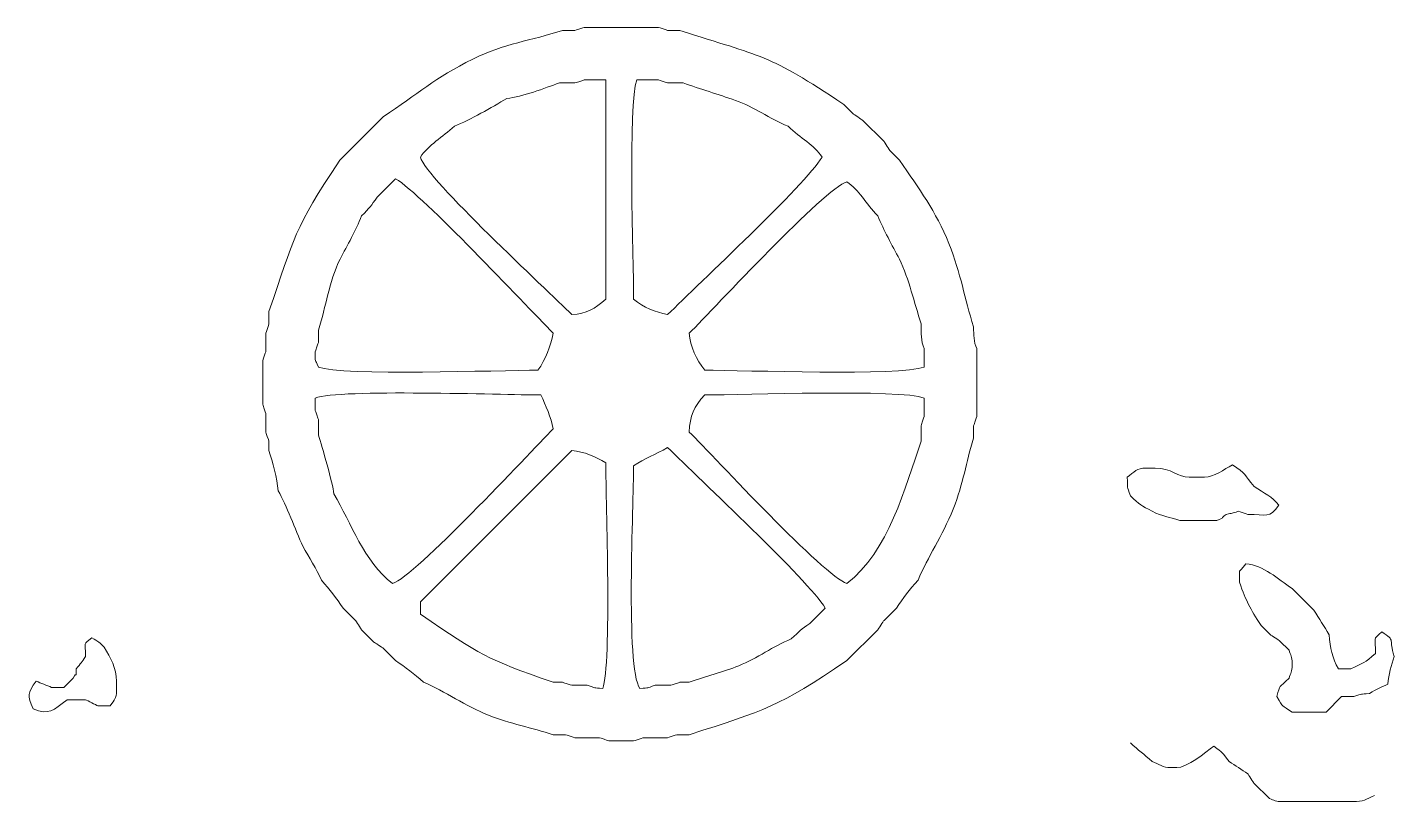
# Model space of a CAD drawing. Header units: millimetres. Extents: x -1760 to -1105, y 422 to 906.
# Drawn here: x -1666 to -1603.9, y 596.4 to 631.5 of the extents above; entities that cross this region are included whole.
import ezdxf

# ---------------------------------------------------------------- set-up
doc = ezdxf.new("R2010")
doc.units = ezdxf.units.MM
doc.header["$MEASUREMENT"] = 0
doc.layers.add('layer 1', color=7, linetype='Continuous')

msp = doc.modelspace()

# ---------------------------------------------------------------- linework, layer by layer
at = {"layer": 'layer 1', "color": 225, "lineweight": 0}
for points, knots in [([(-1623.0973, 617.9011), (-1623.5297, 619.2337), (-1623.657, 620.286), (-1624.2172, 621.6811), (-1624.2172, 621.6811), (-1624.8095, 623.1555), (-1625.5608, 624.1341), (-1626.4575, 625.4614), (-1626.4575, 625.4614), (-1626.4575, 625.4614), (-1626.8775, 625.8814), (-1626.8775, 625.8814), (-1626.8775, 625.8814), (-1626.8858, 625.898), (-1627.1423, 626.2776), (-1627.1576, 626.3012), (-1627.1576, 626.3012), (-1627.1576, 626.3012), (-1628.1376, 627.2814), (-1628.1376, 627.2814), (-1628.1376, 627.2814), (-1628.1542, 627.2897), (-1628.5338, 627.546), (-1628.5576, 627.5613), (-1628.5576, 627.5613), (-1628.5576, 627.5613), (-1628.9776, 627.9813), (-1628.9776, 627.9813), (-1628.9776, 627.9813), (-1632.4046, 630.2973), (-1632.7062, 630.1445), (-1636.3982, 631.3417), (-1636.3982, 631.3417), (-1636.3982, 631.3417), (-1636.9581, 631.3415), (-1636.9581, 631.3415), (-1636.9581, 631.3415), (-1636.9664, 631.3448), (-1637.3546, 631.4731), (-1637.3779, 631.4814), (-1637.3779, 631.4814), (-1637.3779, 631.4814), (-1638.2178, 631.4814), (-1638.2178, 631.4814), (-1638.2178, 631.4814), (-1638.2178, 631.4814), (-1639.8979, 631.4814), (-1639.8979, 631.4814), (-1639.8979, 631.4814), (-1639.8979, 631.4814), (-1640.7379, 631.4814), (-1640.7379, 631.4814), (-1640.7379, 631.4814), (-1640.7462, 631.478), (-1641.1346, 631.3501), (-1641.1579, 631.3415), (-1641.1579, 631.3415), (-1641.1579, 631.3415), (-1641.7179, 631.3417), (-1641.7179, 631.3417), (-1641.7179, 631.3417), (-1643.1375, 630.8811), (-1644.3612, 630.7497), (-1645.778, 630.044), (-1645.778, 630.044), (-1647.5175, 629.1774), (-1648.2647, 628.4845), (-1649.8384, 627.4211), (-1649.8384, 627.4211), (-1649.8384, 627.4211), (-1651.7983, 625.4612), (-1651.7983, 625.4612), (-1651.7983, 625.4612), (-1653.9073, 622.3402), (-1653.8587, 621.9524), (-1655.0182, 618.6008), (-1655.0182, 618.6008), (-1655.0182, 618.6008), (-1655.0182, 618.0408), (-1655.0182, 618.0408), (-1655.0182, 618.0408), (-1655.0232, 618.0325), (-1655.15, 617.6443), (-1655.1585, 617.6208), (-1655.1585, 617.6208), (-1655.1585, 617.6208), (-1655.1585, 616.7807), (-1655.1585, 616.7807), (-1655.1585, 616.7807), (-1655.1618, 616.7724), (-1655.29, 616.3843), (-1655.2985, 616.3607), (-1655.2985, 616.3607), (-1655.2985, 616.3607), (-1655.2985, 615.3807), (-1655.2985, 615.3807), (-1655.2985, 615.3807), (-1655.2985, 615.3807), (-1655.2985, 614.4005), (-1655.2985, 614.4005), (-1655.2985, 614.4005), (-1655.2952, 614.3922), (-1655.1669, 614.004), (-1655.1585, 613.9805), (-1655.1585, 613.9805), (-1655.1585, 613.9805), (-1655.1585, 613.1406), (-1655.1585, 613.1406), (-1655.1585, 613.1406), (-1655.1551, 613.1323), (-1655.0269, 612.744), (-1655.0182, 612.7206), (-1655.0182, 612.7206), (-1655.0182, 612.7206), (-1655.0182, 612.3006), (-1655.0182, 612.3006), (-1655.0182, 612.3006), (-1654.8547, 611.7953), (-1654.6402, 611.0243), (-1654.5984, 610.4805), (-1654.5984, 610.4805), (-1654.2188, 609.8225), (-1653.8273, 608.7108), (-1653.4784, 607.9604), (-1653.4784, 607.9604), (-1653.2013, 607.4425), (-1652.8637, 606.9534), (-1652.6384, 606.4205), (-1652.6384, 606.4205), (-1652.2548, 606.0051), (-1651.9591, 605.6056), (-1651.6582, 605.1603), (-1651.6582, 605.1603), (-1651.6582, 605.1603), (-1651.0984, 604.6004), (-1651.0984, 604.6004), (-1651.0984, 604.6004), (-1651.0901, 604.5838), (-1650.8336, 604.2041), (-1650.8183, 604.1804), (-1650.8183, 604.1804), (-1650.8183, 604.1804), (-1650.2584, 603.6204), (-1650.2584, 603.6204), (-1650.2584, 603.6204), (-1650.2418, 603.6121), (-1649.8624, 603.3558), (-1649.8384, 603.3405), (-1649.8384, 603.3405), (-1649.8384, 603.3405), (-1649.2782, 602.7806), (-1649.2782, 602.7806), (-1649.2782, 602.7806), (-1648.8332, 602.4799), (-1648.4337, 602.1841), (-1648.0181, 601.8004), (-1648.0181, 601.8004), (-1647.0617, 601.396), (-1646.0837, 600.7079), (-1645.0781, 600.3064), (-1645.0781, 600.3064), (-1644.0984, 599.9154), (-1643.1103, 599.7356), (-1642.1379, 599.4202), (-1642.1379, 599.4202), (-1642.1379, 599.4202), (-1641.578, 599.4204), (-1641.578, 599.4204), (-1641.578, 599.4204), (-1641.5697, 599.4171), (-1641.1813, 599.2887), (-1641.1579, 599.2804), (-1641.1579, 599.2804), (-1641.1579, 599.2804), (-1640.0378, 599.2804), (-1640.0378, 599.2804), (-1640.0378, 599.2804), (-1640.0295, 599.277), (-1639.6413, 599.1486), (-1639.6178, 599.1401), (-1639.6178, 599.1401), (-1639.6178, 599.1401), (-1638.4978, 599.1403), (-1638.4978, 599.1403), (-1638.4978, 599.1403), (-1638.4895, 599.1437), (-1638.1011, 599.2719), (-1638.0778, 599.2802), (-1638.0778, 599.2802), (-1638.0778, 599.2802), (-1636.9575, 599.2802), (-1636.9575, 599.2802), (-1636.9575, 599.2802), (-1636.9492, 599.2835), (-1636.5608, 599.412), (-1636.5376, 599.4202), (-1636.5376, 599.4202), (-1636.5376, 599.4202), (-1635.9777, 599.4204), (-1635.9777, 599.4204), (-1635.9777, 599.4204), (-1632.5221, 600.5407), (-1631.9769, 600.6588), (-1628.8372, 602.7806), (-1628.8372, 602.7806), (-1628.8372, 602.7806), (-1627.4372, 604.1806), (-1627.4372, 604.1806), (-1627.4372, 604.1806), (-1627.4289, 604.1972), (-1627.1724, 604.5766), (-1627.1574, 604.6006), (-1627.1574, 604.6006), (-1627.1574, 604.6006), (-1626.5972, 605.1604), (-1626.5972, 605.1604), (-1626.5972, 605.1604), (-1626.2965, 605.6056), (-1626.0007, 606.0053), (-1625.617, 606.4205), (-1625.617, 606.4205), (-1625.1607, 607.4995), (-1624.5231, 608.4042), (-1624.0285, 609.6407), (-1624.0285, 609.6407), (-1623.5417, 610.8581), (-1623.4667, 611.7205), (-1623.097, 612.8612), (-1623.097, 612.8612), (-1623.097, 612.8612), (-1623.0968, 613.421), (-1623.0968, 613.421), (-1623.0968, 613.421), (-1623.0935, 613.4293), (-1622.9656, 613.8177), (-1622.9569, 613.841), (-1622.9569, 613.841), (-1622.9569, 613.841), (-1622.9569, 614.681), (-1622.9569, 614.681), (-1622.9569, 614.681), (-1622.9569, 614.681), (-1622.9569, 616.0811), (-1622.9569, 616.0811), (-1622.9569, 616.0811), (-1622.9569, 616.0811), (-1622.9571, 616.9211), (-1622.9571, 616.9211), (-1622.9571, 616.9211), (-1623.0995, 617.2345), (-1623.0968, 617.5236), (-1623.0968, 617.9013), (-1623.0968, 617.9013), (-1623.0968, 617.9013), (-1623.0973, 617.9011), (-1623.0973, 617.9011)], [0, 0, 0, 0, 0.0153846, 0.0153846, 0.0153846, 0.0153846, 0.0307692, 0.0307692, 0.0307692, 0.0307692, 0.0461538, 0.0461538, 0.0461538, 0.0461538, 0.0615385, 0.0615385, 0.0615385, 0.0615385, 0.0769231, 0.0769231, 0.0769231, 0.0769231, 0.0923077, 0.0923077, 0.0923077, 0.0923077, 0.1076923, 0.1076923, 0.1076923, 0.1076923, 0.1230769, 0.1230769, 0.1230769, 0.1230769, 0.1384615, 0.1384615, 0.1384615, 0.1384615, 0.1538462, 0.1538462, 0.1538462, 0.1538462, 0.1692308, 0.1692308, 0.1692308, 0.1692308, 0.1846154, 0.1846154, 0.1846154, 0.1846154, 0.2, 0.2, 0.2, 0.2, 0.2153846, 0.2153846, 0.2153846, 0.2153846, 0.2307692, 0.2307692, 0.2307692, 0.2307692, 0.2461538, 0.2461538, 0.2461538, 0.2461538, 0.2615385, 0.2615385, 0.2615385, 0.2615385, 0.2769231, 0.2769231, 0.2769231, 0.2769231, 0.2923077, 0.2923077, 0.2923077, 0.2923077, 0.3076923, 0.3076923, 0.3076923, 0.3076923, 0.3230769, 0.3230769, 0.3230769, 0.3230769, 0.3384615, 0.3384615, 0.3384615, 0.3384615, 0.3538462, 0.3538462, 0.3538462, 0.3538462, 0.3692308, 0.3692308, 0.3692308, 0.3692308, 0.3846154, 0.3846154, 0.3846154, 0.3846154, 0.4, 0.4, 0.4, 0.4, 0.4153846, 0.4153846, 0.4153846, 0.4153846, 0.4307692, 0.4307692, 0.4307692, 0.4307692, 0.4461538, 0.4461538, 0.4461538, 0.4461538, 0.4615385, 0.4615385, 0.4615385, 0.4615385, 0.4769231, 0.4769231, 0.4769231, 0.4769231, 0.4923077, 0.4923077, 0.4923077, 0.4923077, 0.5076923, 0.5076923, 0.5076923, 0.5076923, 0.5230769, 0.5230769, 0.5230769, 0.5230769, 0.5384615, 0.5384615, 0.5384615, 0.5384615, 0.5538462, 0.5538462, 0.5538462, 0.5538462, 0.5692308, 0.5692308, 0.5692308, 0.5692308, 0.5846154, 0.5846154, 0.5846154, 0.5846154, 0.6, 0.6, 0.6, 0.6, 0.6153846, 0.6153846, 0.6153846, 0.6153846, 0.6307692, 0.6307692, 0.6307692, 0.6307692, 0.6461538, 0.6461538, 0.6461538, 0.6461538, 0.6615385, 0.6615385, 0.6615385, 0.6615385, 0.6769231, 0.6769231, 0.6769231, 0.6769231, 0.6923077, 0.6923077, 0.6923077, 0.6923077, 0.7076923, 0.7076923, 0.7076923, 0.7076923, 0.7230769, 0.7230769, 0.7230769, 0.7230769, 0.7384615, 0.7384615, 0.7384615, 0.7384615, 0.7538462, 0.7538462, 0.7538462, 0.7538462, 0.7692308, 0.7692308, 0.7692308, 0.7692308, 0.7846154, 0.7846154, 0.7846154, 0.7846154, 0.8, 0.8, 0.8, 0.8, 0.8153846, 0.8153846, 0.8153846, 0.8153846, 0.8307692, 0.8307692, 0.8307692, 0.8307692, 0.8461538, 0.8461538, 0.8461538, 0.8461538, 0.8615385, 0.8615385, 0.8615385, 0.8615385, 0.8769231, 0.8769231, 0.8769231, 0.8769231, 0.8923077, 0.8923077, 0.8923077, 0.8923077, 0.9076923, 0.9076923, 0.9076923, 0.9076923, 0.9230769, 0.9230769, 0.9230769, 0.9230769, 0.9384615, 0.9384615, 0.9384615, 0.9384615, 0.9538462, 0.9538462, 0.9538462, 0.9538462, 0.9692308, 0.9692308, 0.9692308, 0.9692308, 1, 1, 1, 1]), ([(-1639.7577, 629.1015), (-1640.0383, 629.1195), (-1640.3198, 629.1017), (-1640.7379, 629.1015), (-1640.7379, 629.1015), (-1640.7462, 629.0982), (-1641.1346, 628.9701), (-1641.1579, 628.9617), (-1641.1579, 628.9617), (-1641.1579, 628.9617), (-1641.8579, 628.9615), (-1641.8579, 628.9615), (-1641.8579, 628.9615), (-1642.5127, 628.735), (-1643.5606, 628.3136), (-1644.2379, 628.2617), (-1644.2379, 628.2617), (-1644.931, 627.8465), (-1645.8866, 627.2948), (-1646.6179, 627.0016), (-1646.6179, 627.0016), (-1647.1593, 626.5019), (-1647.793, 626.1522), (-1648.1582, 625.6013), (-1648.1582, 625.6013), (-1647.8696, 624.5976), (-1642.4518, 619.6152), (-1641.2977, 618.4609), (-1641.2977, 618.4609), (-1640.629, 618.5124), (-1640.2588, 618.7095), (-1639.7575, 619.161), (-1639.7575, 619.161), (-1639.7575, 619.161), (-1639.7575, 629.1015), (-1639.7575, 629.1015), (-1639.7575, 629.1015), (-1639.7575, 629.1015), (-1639.7577, 629.1015), (-1639.7577, 629.1015)], [0, 0, 0, 0, 0.0909091, 0.0909091, 0.0909091, 0.0909091, 0.1818182, 0.1818182, 0.1818182, 0.1818182, 0.2727273, 0.2727273, 0.2727273, 0.2727273, 0.3636364, 0.3636364, 0.3636364, 0.3636364, 0.4545455, 0.4545455, 0.4545455, 0.4545455, 0.5454545, 0.5454545, 0.5454545, 0.5454545, 0.6363636, 0.6363636, 0.6363636, 0.6363636, 0.7272727, 0.7272727, 0.7272727, 0.7272727, 0.8181818, 0.8181818, 0.8181818, 0.8181818, 1, 1, 1, 1]), ([(-1631.4978, 627.0015), (-1632.3633, 627.3488), (-1633.0274, 627.876), (-1633.878, 628.1695), (-1633.878, 628.1695), (-1634.686, 628.4482), (-1635.466, 628.6877), (-1636.258, 628.9618), (-1636.258, 628.9618), (-1636.258, 628.9618), (-1636.9579, 628.9617), (-1636.9579, 628.9617), (-1636.9579, 628.9617), (-1636.9662, 628.965), (-1637.3546, 629.0934), (-1637.3779, 629.1019), (-1637.3779, 629.1019), (-1637.7959, 629.1019), (-1638.0776, 629.1195), (-1638.3581, 629.1017), (-1638.3581, 629.1017), (-1638.7662, 628.0503), (-1638.4981, 620.8771), (-1638.4981, 619.1612), (-1638.4981, 619.1612), (-1638.0185, 618.7827), (-1637.5393, 618.5835), (-1636.9579, 618.4611), (-1636.9579, 618.4611), (-1635.5411, 619.8779), (-1630.7369, 624.328), (-1629.9576, 625.6015), (-1629.9576, 625.6015), (-1630.3236, 626.1539), (-1630.9332, 626.4495), (-1631.4976, 627.0016), (-1631.4976, 627.0016), (-1631.4976, 627.0016), (-1631.4978, 627.0015), (-1631.4978, 627.0015)], [0, 0, 0, 0, 0.0909091, 0.0909091, 0.0909091, 0.0909091, 0.1818182, 0.1818182, 0.1818182, 0.1818182, 0.2727273, 0.2727273, 0.2727273, 0.2727273, 0.3636364, 0.3636364, 0.3636364, 0.3636364, 0.4545455, 0.4545455, 0.4545455, 0.4545455, 0.5454545, 0.5454545, 0.5454545, 0.5454545, 0.6363636, 0.6363636, 0.6363636, 0.6363636, 0.7272727, 0.7272727, 0.7272727, 0.7272727, 0.8181818, 0.8181818, 0.8181818, 0.8181818, 1, 1, 1, 1]), ([(-1642.1373, 617.6208), (-1643.5541, 619.0377), (-1648.004, 623.8422), (-1649.2775, 624.6213), (-1649.2775, 624.6213), (-1649.2775, 624.6213), (-1650.1176, 623.7813), (-1650.1176, 623.7813), (-1650.1176, 623.7813), (-1650.3835, 623.388), (-1650.4574, 623.3095), (-1650.8176, 622.9412), (-1650.8176, 622.9412), (-1651.0895, 622.2632), (-1651.4511, 621.6287), (-1651.7977, 620.981), (-1651.7977, 620.981), (-1652.3094, 619.8805), (-1652.4183, 618.8691), (-1652.7779, 617.7609), (-1652.7779, 617.7609), (-1652.7779, 617.7609), (-1652.7779, 617.2008), (-1652.7779, 617.2008), (-1652.7779, 617.2008), (-1652.7813, 617.1925), (-1652.9093, 616.8043), (-1652.918, 616.7809), (-1652.918, 616.7809), (-1652.9178, 616.2184), (-1652.9421, 616.5039), (-1652.7779, 616.0809), (-1652.7779, 616.0809), (-1651.7265, 615.6728), (-1644.5533, 615.9409), (-1642.8371, 615.9411), (-1642.8371, 615.9411), (-1642.4723, 616.4381), (-1642.2622, 617.0276), (-1642.1373, 617.621), (-1642.1373, 617.621), (-1642.1373, 617.621), (-1642.1373, 617.6208), (-1642.1373, 617.6208)], [0, 0, 0, 0, 0.0833333, 0.0833333, 0.0833333, 0.0833333, 0.1666667, 0.1666667, 0.1666667, 0.1666667, 0.25, 0.25, 0.25, 0.25, 0.3333333, 0.3333333, 0.3333333, 0.3333333, 0.4166667, 0.4166667, 0.4166667, 0.4166667, 0.5, 0.5, 0.5, 0.5, 0.5833333, 0.5833333, 0.5833333, 0.5833333, 0.6666667, 0.6666667, 0.6666667, 0.6666667, 0.75, 0.75, 0.75, 0.75, 0.8333333, 0.8333333, 0.8333333, 0.8333333, 1, 1, 1, 1]), ([(-1625.477, 618.0408), (-1625.7943, 619.021), (-1626.0215, 620.0451), (-1626.4568, 620.9812), (-1626.4568, 620.9812), (-1626.8031, 621.6287), (-1627.165, 622.2633), (-1627.437, 622.9412), (-1627.437, 622.9412), (-1627.9889, 623.5058), (-1628.2847, 624.1152), (-1628.8368, 624.4812), (-1628.8368, 624.4812), (-1629.8406, 624.1927), (-1634.8229, 618.7753), (-1635.9774, 617.6208), (-1635.9774, 617.6208), (-1635.9292, 616.9925), (-1635.6637, 616.4307), (-1635.2773, 615.9409), (-1635.2773, 615.9409), (-1633.5615, 615.9409), (-1626.3882, 615.6726), (-1625.3368, 616.0808), (-1625.3368, 616.0808), (-1625.3368, 616.0808), (-1625.3368, 616.9207), (-1625.3368, 616.9207), (-1625.3368, 616.9207), (-1625.4948, 617.2686), (-1625.4768, 617.624), (-1625.477, 618.0408)], [0, 0, 0, 0, 0.1111111, 0.1111111, 0.1111111, 0.1111111, 0.2222222, 0.2222222, 0.2222222, 0.2222222, 0.3333333, 0.3333333, 0.3333333, 0.3333333, 0.4444444, 0.4444444, 0.4444444, 0.4444444, 0.5555556, 0.5555556, 0.5555556, 0.5555556, 0.6666667, 0.6666667, 0.6666667, 0.6666667, 0.7777778, 0.7777778, 0.7777778, 0.7777778, 1, 1, 1, 1]), ([(-1642.6979, 614.8208), (-1644.45, 614.8207), (-1651.8519, 615.0946), (-1652.9183, 614.6806), (-1652.9183, 614.6806), (-1652.9183, 614.6806), (-1652.9185, 614.1209), (-1652.9185, 614.1209), (-1652.9185, 614.1209), (-1652.9152, 614.1126), (-1652.7867, 613.7242), (-1652.7785, 613.7008), (-1652.7785, 613.7008), (-1652.7785, 613.7008), (-1652.7785, 613.0009), (-1652.7785, 613.0009), (-1652.7785, 613.0009), (-1652.6148, 612.4964), (-1652.1129, 610.7909), (-1652.0784, 610.3406), (-1652.0784, 610.3406), (-1651.2767, 609.002), (-1650.7241, 607.2654), (-1649.4183, 606.2803), (-1649.4183, 606.2803), (-1648.406, 606.5715), (-1643.3082, 612.1105), (-1642.1379, 613.2808), (-1642.1379, 613.2808), (-1642.2451, 613.7905), (-1642.4802, 614.3525), (-1642.6979, 614.821), (-1642.6979, 614.821), (-1642.6979, 614.821), (-1642.6979, 614.8208), (-1642.6979, 614.8208)], [0, 0, 0, 0, 0.1, 0.1, 0.1, 0.1, 0.2, 0.2, 0.2, 0.2, 0.3, 0.3, 0.3, 0.3, 0.4, 0.4, 0.4, 0.4, 0.5, 0.5, 0.5, 0.5, 0.6, 0.6, 0.6, 0.6, 0.7, 0.7, 0.7, 0.7, 0.8, 0.8, 0.8, 0.8, 1, 1, 1, 1]), ([(-1625.3364, 614.6806), (-1626.3879, 615.0888), (-1633.5608, 614.8208), (-1635.2769, 614.8207), (-1635.2769, 614.8207), (-1635.7675, 614.2767), (-1635.9608, 613.88), (-1635.977, 613.1407), (-1635.977, 613.1407), (-1634.8225, 611.9865), (-1629.8401, 606.5689), (-1628.8365, 606.2803), (-1628.8365, 606.2803), (-1626.9662, 607.6912), (-1626.1954, 610.6426), (-1625.4766, 612.7208), (-1625.4766, 612.7208), (-1625.4766, 612.7208), (-1625.4765, 613.4207), (-1625.4765, 613.4207), (-1625.4765, 613.4207), (-1625.4731, 613.429), (-1625.3449, 613.8174), (-1625.3364, 613.8406), (-1625.3364, 613.8406), (-1625.3364, 613.8406), (-1625.3364, 614.6806), (-1625.3364, 614.6806)], [0, 0, 0, 0, 0.125, 0.125, 0.125, 0.125, 0.25, 0.25, 0.25, 0.25, 0.375, 0.375, 0.375, 0.375, 0.5, 0.5, 0.5, 0.5, 0.625, 0.625, 0.625, 0.625, 0.75, 0.75, 0.75, 0.75, 1, 1, 1, 1]), ([(-1639.7577, 611.7407), (-1640.2341, 612.0157), (-1640.7254, 612.2567), (-1641.2979, 612.3008), (-1641.2979, 612.3008), (-1641.2979, 612.3008), (-1648.1583, 605.4404), (-1648.1583, 605.4404), (-1648.1583, 605.4404), (-1648.1583, 605.4404), (-1648.1583, 604.8805), (-1648.1583, 604.8805), (-1648.1583, 604.8805), (-1645.3922, 603.0113), (-1645.2277, 602.8695), (-1642.1379, 601.8001), (-1642.1379, 601.8001), (-1642.1379, 601.8001), (-1641.7179, 601.8002), (-1641.7179, 601.8002), (-1641.7179, 601.8002), (-1641.7096, 601.7969), (-1641.3215, 601.6685), (-1641.2979, 601.6602), (-1641.2979, 601.6602), (-1641.2979, 601.6602), (-1640.598, 601.66), (-1640.598, 601.66), (-1640.598, 601.66), (-1640.1868, 601.524), (-1640.3403, 601.554), (-1639.8979, 601.5203), (-1639.8979, 601.5203), (-1639.4839, 602.5866), (-1639.7579, 609.9889), (-1639.7579, 611.7407), (-1639.7579, 611.7407), (-1639.7579, 611.7407), (-1639.7577, 611.7407), (-1639.7577, 611.7407)], [0, 0, 0, 0, 0.0909091, 0.0909091, 0.0909091, 0.0909091, 0.1818182, 0.1818182, 0.1818182, 0.1818182, 0.2727273, 0.2727273, 0.2727273, 0.2727273, 0.3636364, 0.3636364, 0.3636364, 0.3636364, 0.4545455, 0.4545455, 0.4545455, 0.4545455, 0.5454545, 0.5454545, 0.5454545, 0.5454545, 0.6363636, 0.6363636, 0.6363636, 0.6363636, 0.7272727, 0.7272727, 0.7272727, 0.7272727, 0.8181818, 0.8181818, 0.8181818, 0.8181818, 1, 1, 1, 1]), ([(-1636.9581, 612.4407), (-1637.511, 612.1096), (-1637.9977, 611.9681), (-1638.4983, 611.6007), (-1638.4983, 611.6007), (-1638.4983, 609.9153), (-1638.8724, 602.4381), (-1638.2182, 601.52), (-1638.2182, 601.52), (-1637.7375, 601.5577), (-1637.9658, 601.515), (-1637.5183, 601.66), (-1637.5183, 601.66), (-1637.5183, 601.66), (-1636.8184, 601.6598), (-1636.8184, 601.6598), (-1636.8184, 601.6598), (-1636.8101, 601.6632), (-1636.4217, 601.7916), (-1636.3984, 601.8001), (-1636.3984, 601.8001), (-1636.3984, 601.8001), (-1635.9784, 601.8001), (-1635.9784, 601.8001), (-1635.9784, 601.8001), (-1635.2582, 602.0491), (-1634.4481, 602.2627), (-1633.7383, 602.5462), (-1633.7383, 602.5462), (-1632.8863, 602.8863), (-1632.1813, 603.4301), (-1631.3583, 603.7601), (-1631.3583, 603.7601), (-1630.9898, 604.1203), (-1630.9115, 604.1944), (-1630.5183, 604.46), (-1630.5183, 604.46), (-1630.5183, 604.46), (-1629.8182, 605.1601), (-1629.8182, 605.1601), (-1629.8182, 605.1601), (-1630.6078, 606.4504), (-1635.5194, 611.001), (-1636.9586, 612.4403), (-1636.9586, 612.4403), (-1636.9586, 612.4403), (-1636.9581, 612.4407), (-1636.9581, 612.4407)], [0, 0, 0, 0, 0.0769231, 0.0769231, 0.0769231, 0.0769231, 0.1538462, 0.1538462, 0.1538462, 0.1538462, 0.2307692, 0.2307692, 0.2307692, 0.2307692, 0.3076923, 0.3076923, 0.3076923, 0.3076923, 0.3846154, 0.3846154, 0.3846154, 0.3846154, 0.4615385, 0.4615385, 0.4615385, 0.4615385, 0.5384615, 0.5384615, 0.5384615, 0.5384615, 0.6153846, 0.6153846, 0.6153846, 0.6153846, 0.6923077, 0.6923077, 0.6923077, 0.6923077, 0.7692308, 0.7692308, 0.7692308, 0.7692308, 0.8461538, 0.8461538, 0.8461538, 0.8461538, 1, 1, 1, 1]), ([(-1610.3985, 610.6674), (-1610.8329, 611.2028), (-1610.762, 611.27), (-1611.3787, 611.6474), (-1611.3787, 611.6474), (-1611.7373, 611.4557), (-1612.2326, 611.0874), (-1612.6386, 611.0874), (-1612.6386, 611.0874), (-1612.6386, 611.0874), (-1613.3385, 611.0876), (-1613.3385, 611.0876), (-1613.3385, 611.0876), (-1613.8319, 611.0874), (-1614.154, 611.5076), (-1614.8787, 611.5076), (-1614.8787, 611.5076), (-1614.8787, 611.5076), (-1615.2987, 611.5074), (-1615.2987, 611.5074), (-1615.2987, 611.5074), (-1615.7145, 611.5074), (-1615.8293, 611.3317), (-1616.1389, 611.0876), (-1616.1389, 611.0876), (-1616.1272, 610.5371), (-1616.1588, 610.742), (-1615.9986, 610.2476), (-1615.9986, 610.2476), (-1615.5577, 609.8407), (-1615.5123, 609.8118), (-1615.0184, 609.5475), (-1615.0184, 609.5475), (-1614.5126, 609.3122), (-1614.2667, 609.2923), (-1613.7583, 609.1276), (-1613.7583, 609.1276), (-1613.7583, 609.1276), (-1612.0782, 609.1277), (-1612.0782, 609.1277), (-1612.0782, 609.1277), (-1611.7357, 609.2837), (-1611.9421, 609.1833), (-1611.6583, 609.4077), (-1611.6583, 609.4077), (-1611.3575, 609.4708), (-1611.4175, 609.4419), (-1611.0984, 609.5475), (-1611.0984, 609.5475), (-1611.0901, 609.5442), (-1610.7017, 609.4161), (-1610.6784, 609.4077), (-1610.6784, 609.4077), (-1609.8326, 609.4075), (-1609.7076, 609.1951), (-1609.2783, 609.8276), (-1609.2783, 609.8276), (-1609.5852, 610.2235), (-1609.9233, 610.3572), (-1610.3983, 610.6676), (-1610.3983, 610.6676), (-1610.3983, 610.6676), (-1610.3985, 610.6674), (-1610.3985, 610.6674)], [0, 0, 0, 0, 0.0588235, 0.0588235, 0.0588235, 0.0588235, 0.1176471, 0.1176471, 0.1176471, 0.1176471, 0.1764706, 0.1764706, 0.1764706, 0.1764706, 0.2352941, 0.2352941, 0.2352941, 0.2352941, 0.2941176, 0.2941176, 0.2941176, 0.2941176, 0.3529412, 0.3529412, 0.3529412, 0.3529412, 0.4117647, 0.4117647, 0.4117647, 0.4117647, 0.4705882, 0.4705882, 0.4705882, 0.4705882, 0.5294118, 0.5294118, 0.5294118, 0.5294118, 0.5882353, 0.5882353, 0.5882353, 0.5882353, 0.6470588, 0.6470588, 0.6470588, 0.6470588, 0.7058824, 0.7058824, 0.7058824, 0.7058824, 0.7647059, 0.7647059, 0.7647059, 0.7647059, 0.8235294, 0.8235294, 0.8235294, 0.8235294, 0.8823529, 0.8823529, 0.8823529, 0.8823529, 1, 1, 1, 1]), ([(-1604.6114, 604.0871), (-1605.0471, 603.7128), (-1604.8915, 603.8396), (-1604.8917, 603.1069), (-1604.8917, 603.1069), (-1605.3965, 602.6517), (-1605.4533, 602.6936), (-1606.0116, 602.407), (-1606.0116, 602.407), (-1606.0116, 602.407), (-1606.5716, 602.4072), (-1606.5716, 602.4072), (-1606.5716, 602.4072), (-1606.8612, 602.909), (-1606.9455, 603.3473), (-1606.9916, 603.9472), (-1606.9916, 603.9472), (-1607.2256, 604.3383), (-1607.4382, 604.6799), (-1607.6915, 605.0673), (-1607.6915, 605.0673), (-1607.6915, 605.0673), (-1608.6717, 606.0475), (-1608.6717, 606.0475), (-1608.6717, 606.0475), (-1609.3305, 606.4782), (-1609.9543, 607.1046), (-1610.7717, 607.1675), (-1610.7717, 607.1675), (-1611.1554, 606.6292), (-1611.0354, 607.0794), (-1611.0517, 606.3276), (-1611.0517, 606.3276), (-1610.746, 605.4434), (-1610.5929, 605.1645), (-1610.0715, 604.3672), (-1610.0715, 604.3672), (-1610.0715, 604.3672), (-1609.6517, 603.9474), (-1609.6517, 603.9474), (-1609.6517, 603.9474), (-1609.6351, 603.9391), (-1609.2553, 603.6825), (-1609.2315, 603.6675), (-1609.2315, 603.6675), (-1609.2315, 603.6675), (-1608.8115, 603.2473), (-1608.8115, 603.2473), (-1608.8115, 603.2473), (-1608.7382, 603.0429), (-1608.6718, 602.9279), (-1608.6718, 602.6873), (-1608.6718, 602.6873), (-1608.6718, 602.6873), (-1608.6717, 602.5474), (-1608.6717, 602.5474), (-1608.6717, 602.5474), (-1608.6717, 602.3037), (-1608.7424, 602.1962), (-1608.8115, 601.9874), (-1608.8115, 601.9874), (-1609.2985, 601.4896), (-1609.1994, 601.7459), (-1609.3716, 601.1474), (-1609.3716, 601.1474), (-1609.037, 600.6121), (-1609.1797, 600.7906), (-1608.6717, 600.4473), (-1608.6717, 600.4473), (-1608.6717, 600.4473), (-1607.1314, 600.4473), (-1607.1314, 600.4473), (-1607.1314, 600.4473), (-1607.1314, 600.4473), (-1606.4315, 601.1474), (-1606.4315, 601.1474), (-1606.4315, 601.1474), (-1606.4315, 601.1474), (-1605.8715, 601.1473), (-1605.8715, 601.1473), (-1605.8715, 601.1473), (-1605.4605, 601.2834), (-1605.614, 601.2534), (-1605.1716, 601.2875), (-1605.1716, 601.2875), (-1604.8204, 601.4977), (-1604.7073, 601.5567), (-1604.3316, 601.7075), (-1604.3316, 601.7075), (-1604.2962, 602.1687), (-1604.1865, 602.5518), (-1604.0517, 602.9676), (-1604.0517, 602.9676), (-1604.3189, 603.7913), (-1603.9395, 603.6311), (-1604.6116, 604.0876), (-1604.6116, 604.0876), (-1604.6116, 604.0876), (-1604.6114, 604.0871), (-1604.6114, 604.0871)], [0, 0, 0, 0, 0.0384615, 0.0384615, 0.0384615, 0.0384615, 0.0769231, 0.0769231, 0.0769231, 0.0769231, 0.1153846, 0.1153846, 0.1153846, 0.1153846, 0.1538462, 0.1538462, 0.1538462, 0.1538462, 0.1923077, 0.1923077, 0.1923077, 0.1923077, 0.2307692, 0.2307692, 0.2307692, 0.2307692, 0.2692308, 0.2692308, 0.2692308, 0.2692308, 0.3076923, 0.3076923, 0.3076923, 0.3076923, 0.3461538, 0.3461538, 0.3461538, 0.3461538, 0.3846154, 0.3846154, 0.3846154, 0.3846154, 0.4230769, 0.4230769, 0.4230769, 0.4230769, 0.4615385, 0.4615385, 0.4615385, 0.4615385, 0.5, 0.5, 0.5, 0.5, 0.5384615, 0.5384615, 0.5384615, 0.5384615, 0.5769231, 0.5769231, 0.5769231, 0.5769231, 0.6153846, 0.6153846, 0.6153846, 0.6153846, 0.6538462, 0.6538462, 0.6538462, 0.6538462, 0.6923077, 0.6923077, 0.6923077, 0.6923077, 0.7307692, 0.7307692, 0.7307692, 0.7307692, 0.7692308, 0.7692308, 0.7692308, 0.7692308, 0.8076923, 0.8076923, 0.8076923, 0.8076923, 0.8461538, 0.8461538, 0.8461538, 0.8461538, 0.8846154, 0.8846154, 0.8846154, 0.8846154, 0.9230769, 0.9230769, 0.9230769, 0.9230769, 1, 1, 1, 1]), ([(-1662.4814, 603.387), (-1662.8098, 603.7149), (-1662.7181, 603.6117), (-1663.0416, 603.8068), (-1663.0416, 603.8068), (-1663.4534, 603.4532), (-1663.3215, 603.7008), (-1663.3215, 602.9669), (-1663.3215, 602.9669), (-1663.4912, 602.7019), (-1663.537, 602.6607), (-1663.7415, 602.407), (-1663.7415, 602.407), (-1663.7415, 601.8491), (-1663.718, 602.3664), (-1663.8815, 601.987), (-1663.8815, 601.987), (-1663.8815, 601.987), (-1664.3015, 601.5669), (-1664.3015, 601.5669), (-1664.3015, 601.5669), (-1664.3015, 601.5669), (-1664.8615, 601.5671), (-1664.8615, 601.5671), (-1664.8615, 601.5671), (-1665.0914, 601.6611), (-1665.3309, 601.7544), (-1665.5615, 601.8468), (-1665.5615, 601.8468), (-1665.9574, 601.2912), (-1665.9476, 601.2213), (-1665.7015, 600.5867), (-1665.7015, 600.5867), (-1664.9677, 600.3022), (-1664.7797, 600.5188), (-1664.1613, 601.0067), (-1664.1613, 601.0067), (-1664.1613, 601.0067), (-1663.3213, 601.0069), (-1663.3213, 601.0069), (-1663.3213, 601.0069), (-1663.2321, 600.9561), (-1662.8583, 600.7777), (-1662.7615, 600.7267), (-1662.7615, 600.7267), (-1662.7615, 600.7267), (-1662.2014, 600.7269), (-1662.2014, 600.7269), (-1662.2014, 600.7269), (-1662.0152, 601.0423), (-1661.9215, 601.0257), (-1661.9215, 601.4268), (-1661.9215, 601.4268), (-1661.9215, 601.4268), (-1661.9215, 601.8466), (-1661.9215, 601.8466), (-1661.9215, 601.8466), (-1661.9215, 602.4486), (-1662.1928, 602.9051), (-1662.4812, 603.387), (-1662.4812, 603.387), (-1662.4812, 603.387), (-1662.4814, 603.387), (-1662.4814, 603.387)], [0, 0, 0, 0, 0.0588235, 0.0588235, 0.0588235, 0.0588235, 0.1176471, 0.1176471, 0.1176471, 0.1176471, 0.1764706, 0.1764706, 0.1764706, 0.1764706, 0.2352941, 0.2352941, 0.2352941, 0.2352941, 0.2941176, 0.2941176, 0.2941176, 0.2941176, 0.3529412, 0.3529412, 0.3529412, 0.3529412, 0.4117647, 0.4117647, 0.4117647, 0.4117647, 0.4705882, 0.4705882, 0.4705882, 0.4705882, 0.5294118, 0.5294118, 0.5294118, 0.5294118, 0.5882353, 0.5882353, 0.5882353, 0.5882353, 0.6470588, 0.6470588, 0.6470588, 0.6470588, 0.7058824, 0.7058824, 0.7058824, 0.7058824, 0.7647059, 0.7647059, 0.7647059, 0.7647059, 0.8235294, 0.8235294, 0.8235294, 0.8235294, 0.8823529, 0.8823529, 0.8823529, 0.8823529, 1, 1, 1, 1]), ([(-1615.9993, 599.0468), (-1615.6279, 598.7039), (-1615.3906, 598.5498), (-1615.0191, 598.2067), (-1615.0191, 598.2067), (-1614.711, 598.0834), (-1614.5048, 597.9269), (-1614.1792, 597.9268), (-1614.1792, 597.9268), (-1614.1792, 597.9268), (-1613.8993, 597.9268), (-1613.8993, 597.9268), (-1613.8993, 597.9268), (-1613.4339, 597.9269), (-1612.6016, 598.5965), (-1612.2192, 598.907), (-1612.2192, 598.907), (-1611.7701, 598.5782), (-1611.8927, 598.6574), (-1611.5193, 598.2069), (-1611.5193, 598.2069), (-1611.2354, 598.0213), (-1610.9628, 597.8324), (-1610.6793, 597.647), (-1610.6793, 597.647), (-1610.6694, 597.6304), (-1610.4145, 597.2507), (-1610.3994, 597.227), (-1610.3994, 597.227), (-1610.3994, 597.227), (-1609.6993, 596.527), (-1609.6993, 596.527), (-1609.6993, 596.527), (-1609.4949, 596.4534), (-1609.3799, 596.3871), (-1609.1393, 596.3871), (-1609.1393, 596.3871), (-1609.1393, 596.3871), (-1605.9193, 596.3869), (-1605.9193, 596.3869), (-1605.9193, 596.3869), (-1605.4244, 596.3871), (-1605.3443, 596.4784), (-1604.9391, 596.667)], [0, 0, 0, 0, 0.0833333, 0.0833333, 0.0833333, 0.0833333, 0.1666667, 0.1666667, 0.1666667, 0.1666667, 0.25, 0.25, 0.25, 0.25, 0.3333333, 0.3333333, 0.3333333, 0.3333333, 0.4166667, 0.4166667, 0.4166667, 0.4166667, 0.5, 0.5, 0.5, 0.5, 0.5833333, 0.5833333, 0.5833333, 0.5833333, 0.6666667, 0.6666667, 0.6666667, 0.6666667, 0.75, 0.75, 0.75, 0.75, 0.8333333, 0.8333333, 0.8333333, 0.8333333, 1, 1, 1, 1])]:
    msp.add_open_spline(points, degree=3, knots=knots, dxfattribs=at)

doc.saveas('drawing.dxf')
